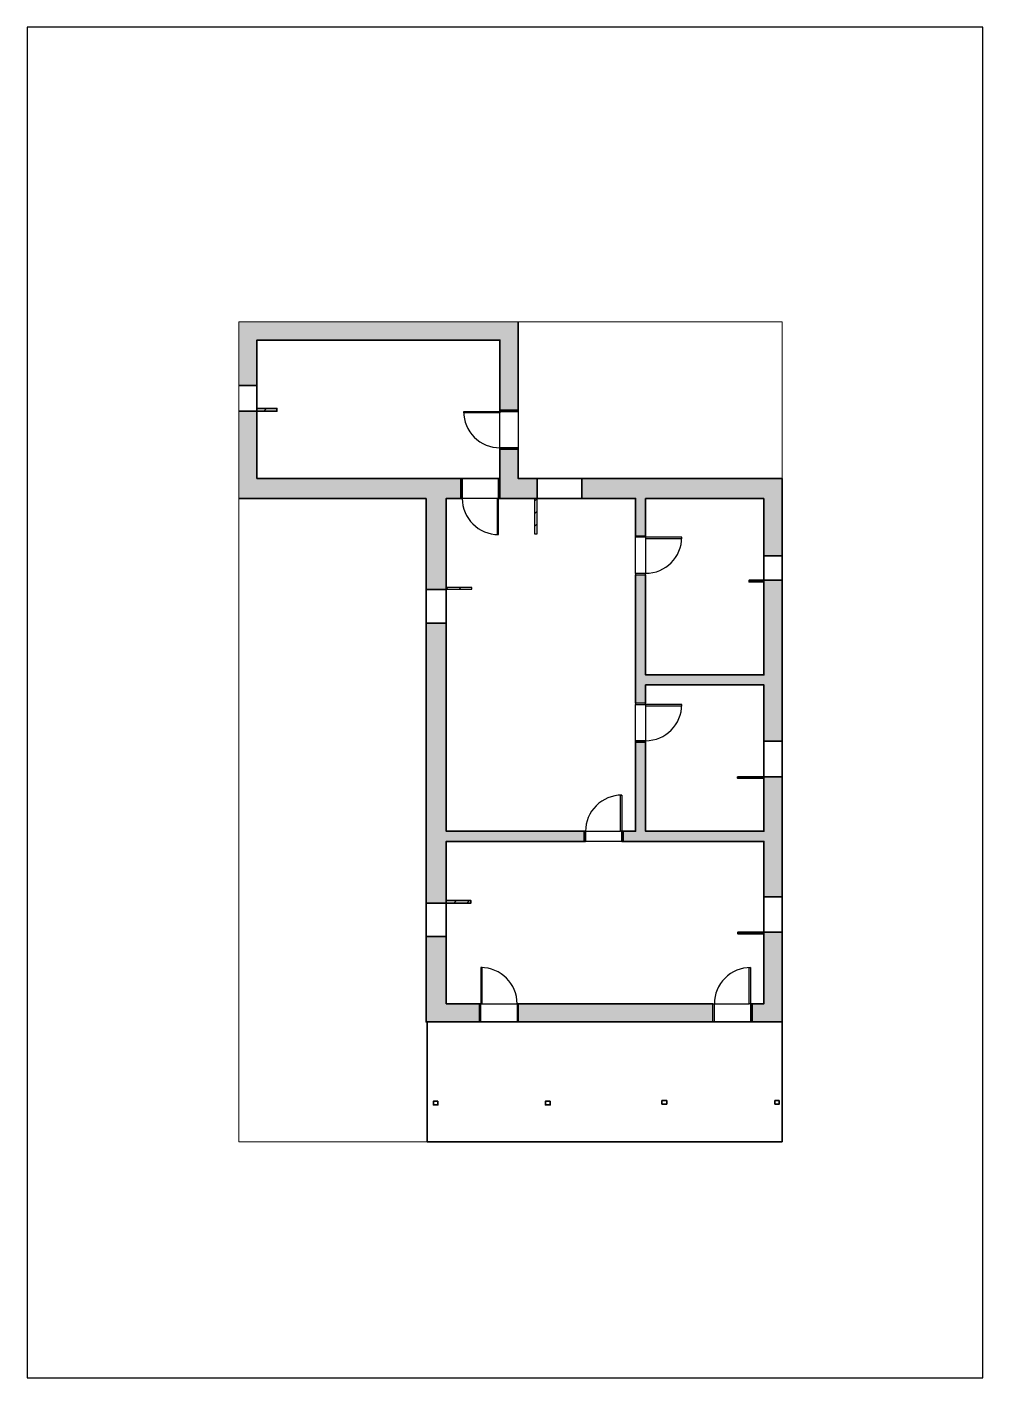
# Paper-space layout 'Layout1' of a CAD drawing. Header units: millimetres. Extents: x 64 to 274, y 59 to 356.
# The model-space entities are those that its viewports show. They can reach past a viewport. Long polylines and large blocks are cut down to what shows.
import ezdxf

# ---------------------------------------------------------------- set-up
doc = ezdxf.new("R2010")
doc.units = ezdxf.units.MM
for name, color, linetype, lineweight in [('A-ALV-___-___-EXI', 250, 'Continuous', 35), ('A-JAN-___-___-EXI', 250, 'Continuous', 25), ('A-PIL-___-___-EXI', 250, 'Continuous', 35), ('A-PIS-___-___-EXI', 250, 'Continuous', 25), ('A-POR-___-___-EXI', 250, 'Continuous', 25)]:
    doc.layers.add(name, color=color, linetype=linetype, lineweight=lineweight)

# ---------------------------------------------------------------- blocks, each defined once
blk = doc.blocks.new('SVG - A4-22486380-Não nomeada')
at = {"layer": 'A-PIS-___-___-EXI'}
for p, q in [((64.29, 356.5), (64.29, 59.5)), ((274.29, 356.5), (64.29, 356.5)), ((274.29, 59.5), (274.29, 356.5)), ((64.29, 59.5), (274.29, 59.5))]:
    blk.add_line(p, q, dxfattribs=at)

msp = doc.modelspace()

# ---------------------------------------------------------------- hatches: boundary and pattern name
at = {"layer": 'A-ALV-___-___-EXI'}
for points in [[(7670, -6055), (7670, -5655), (1930, -5655), (1930, -6055), (2330, -6055)], [(1930, -7055), (2330, -7055), (2330, -6055), (1930, -6055)], [(1930, -9095), (2330, -9095), (2330, -7619), (1930, -7619)], [(9469, -9535), (13469, -9535), (13469, -9095), (9469, -9095)], [(13469, -10795), (13869, -10795), (13869, -9095), (13469, -9095), (13469, -9535)], [(6049, -11535), (6489, -11535), (6489, -9535), (6049, -9535)], [(13869, -14875), (13869, -11335), (13469, -11335), (13469, -14875)], [(6049, -18435), (6489, -18435), (6489, -12275), (6049, -12275), (6049, -18375)], [(10869, -13635), (13469, -13635), (13469, -13415), (10869, -13415)], [(13469, -18295), (13869, -18295), (13869, -15655), (13469, -15657), (13469, -17075)], [(6489, -21045), (6489, -19165), (6049, -19165), (6049, -21045)], [(13469, -20645), (13869, -20645), (13869, -19075), (13469, -19075), (13469, -19105)]]:
    msp.add_hatch(color=11, dxfattribs=at).paths.add_polyline_path(points)
h = msp.add_hatch(color=11, dxfattribs=at)
h.paths.add_polyline_path([(8070, -9095), (8070, -8455), (7670, -8455), (7670, -9095)])
h.paths.add_polyline_path([(8070, -7595), (8070, -5655), (7670, -5655), (7670, -7595)])
h = msp.add_hatch(color=11, dxfattribs=at)
h.paths.add_polyline_path([(1930, -9535), (6809, -9535), (6809, -9095), (1930, -9095)])
h.paths.add_polyline_path([(7669, -9535), (8490, -9535), (8490, -9095), (7669, -9095)])
h = msp.add_hatch(color=11, dxfattribs=at)
h.paths.add_polyline_path([(10869, -16855), (10869, -14895), (10649, -14895), (10649, -16855)])
h.paths.add_polyline_path([(10649, -14035), (10869, -14035), (10869, -11215), (10649, -11215), (10649, -12757)])
h.paths.add_polyline_path([(10869, -10355), (10869, -9535), (10649, -9535), (10649, -10355)])
h = msp.add_hatch(color=11, dxfattribs=at)
h.paths.add_polyline_path([(13469, -17075), (13469, -16855), (10379, -16855), (10379, -17075)])
h.paths.add_polyline_path([(8560, -17075), (9519, -17075), (9519, -16855), (6489, -16855), (6489, -17075)])
h = msp.add_hatch(color=11, dxfattribs=at)
h.paths.add_polyline_path([(7219, -21045), (7219, -20645), (6489, -20645), (6489, -21045)])
h.paths.add_polyline_path([(9831, -21045), (9831, -20645), (8079, -20645), (8079, -21045), (8560, -21045)])
h = msp.add_hatch(color=11, dxfattribs=at)
h.paths.add_polyline_path([(9831, -21045), (12349, -21045), (12349, -20645), (9831, -20645), (9831, -20815)])
h.paths.add_polyline_path([(13209, -21045), (13869, -21045), (13869, -20645), (13209, -20645), (13209, -20815)])

# ---------------------------------------------------------------- linework, layer by layer
for p, q in [((1930, -9535), (1930, -7619)), ((6049, -9535), (1930, -9535)), ((6049, -11535), (6049, -9535))]:
    msp.add_line(p, q, dxfattribs=at)
at = {"layer": 'A-ALV-___-___-EXI', "color": 7, "lineweight": 35}
for p, q in [((7669, -9535), (8430, -9535)), ((10869, -10355), (10869, -9535)), ((10869, -9535), (13469, -9535)), ((13469, -9535), (13469, -10795)), ((10649, -11215), (10649, -14035)), ((13869, -14875), (13869, -11335)), ((12349, -20645), (8079, -20645)), ((8079, -21045), (12349, -21045))]:
    msp.add_line(p, q, dxfattribs=at)
for points in [[(8070, -7595), (7670, -7595), (7670, -7625), (8070, -7625), (8070, -7595), (8070, -5655), (1930, -5655), (1930, -7055), (2330, -7055), (2330, -7619), (2770, -7619), (2770, -7559), (2330, -7559), (2330, -7619)], [(9469, -9095), (9469, -9535), (9469, -9095), (8490, -9095), (8070, -9095), (8070, -8455)], [(9519, -16855), (6489, -16855), (6489, -12275), (6049, -12275), (6489, -12275), (6489, -11535), (6489, -9535), (6809, -9535)], [(6049, -19165), (6049, -18435), (6049, -12275)], [(13469, -15689), (13469, -15657), (12889, -15657), (12889, -15689), (13469, -15689), (13469, -16855), (10869, -16855), (10869, -14895)], [(13469, -15655), (13869, -15655), (13869, -18295), (13869, -19075), (13869, -18295)], [(6489, -18375), (6489, -17075), (9519, -17075)], [(13209, -21045), (13209, -20645), (13179, -20645), (13179, -21045), (13209, -21045), (13869, -21045), (6069, -21045), (6069, -23680), (13869, -23680), (13869, -21045), (13869, -19075), (13469, -19075), (12894, -19075), (12894, -19105), (13469, -19105), (13469, -20645), (13209, -20645)]]:
    msp.add_lwpolyline(points, dxfattribs=at)
at = {"layer": 'A-ALV-___-___-EXI'}
for points in [[(7670, -7595), (7670, -6055), (2330, -6055), (2330, -7055)], [(13469, -11335), (13144, -11335), (13144, -11371), (13469, -11371), (13469, -11335), (13469, -10795), (13869, -10795), (13869, -9095), (9469, -9095), (8490, -9095), (8490, -9535), (9469, -9535), (10649, -9535), (10649, -10355)], [(10869, -11215), (10869, -13415), (13469, -13415), (13469, -11371)]]:
    msp.add_lwpolyline(points, dxfattribs=at)
at = {"layer": 'A-JAN-___-___-EXI', "color": 8, "linetype": 'Continuous'}
for p, q in [((2483, -7619), (2543, -7559)), ((2766, -7619), (2770, -7615)), ((8430, -9592), (8486, -9535)), ((8430, -9874), (8490, -9814)), ((8430, -10157), (8490, -10097)), ((6493, -11529), (6528, -11494)), ((6771, -11534), (6811, -11494)), ((13156, -11371), (13192, -11335)), ((13439, -11371), (13469, -11341)), ((13081, -15689), (13113, -15657)), ((13364, -15689), (13396, -15657)), ((6657, -18435), (6717, -18375)), ((6940, -18435), (7000, -18375)), ((13058, -19105), (13088, -19075)), ((13341, -19105), (13371, -19075))]:
    msp.add_line(p, q, dxfattribs=at)
at = {"layer": 'A-JAN-___-___-EXI'}
for p, q in [((8490, -9095), (8490, -9535)), ((6049, -11535), (6489, -11535)), ((6489, -11535), (6049, -11535)), ((13469, -19075), (13869, -19075))]:
    msp.add_line(p, q, dxfattribs=at)
at = {"layer": 'A-JAN-___-___-EXI', "color": 7, "lineweight": 35}
for p, q in [((13469, -10795), (13869, -10795)), ((13869, -11335), (13869, -10795)), ((13869, -10795), (13869, -11335)), ((6049, -18435), (6489, -18435))]:
    msp.add_line(p, q, dxfattribs=at)
for points in [[(6809, -9095), (6809, -9535), (6839, -9535), (6839, -9095), (6809, -9095), (2330, -9095), (2330, -7619), (1930, -7619), (1930, -7055)], [(10869, -14035), (10869, -13635), (13469, -13635), (13469, -14875), (13869, -14875), (13469, -14875), (13469, -15655), (13869, -15655), (13869, -14875), (13869, -15655)], [(10379, -17075), (10379, -16855), (10349, -16855), (10349, -17075), (10379, -17075), (13469, -17075), (13469, -18295), (13869, -18295), (13469, -18295), (13469, -19075), (13469, -19105)]]:
    msp.add_lwpolyline(points, dxfattribs=at)
at = {"layer": 'A-JAN-___-___-EXI'}
for points in [[(8490, -10315), (8490, -9535), (8430, -9535), (8430, -10315)], [(6493, -11494), (6493, -11534), (7053, -11534), (7053, -11494)], [(13869, -11335), (13469, -11335)]]:
    msp.add_lwpolyline(points, close=True, dxfattribs=at)
at = {"layer": 'A-JAN-___-___-EXI', "color": 7, "lineweight": 35}
for points in [[(6049, -11535), (6049, -12275)], [(6049, -19165), (6049, -21045), (7219, -21045), (7219, -20645), (6489, -20645), (6489, -19165), (6049, -19165), (6049, -18435), (6489, -18435), (6489, -18375), (7029, -18375), (7029, -18435), (6489, -18435), (6489, -19165)]]:
    msp.add_lwpolyline(points, close=True, dxfattribs=at)
at = {"layer": 'A-PIL-___-___-EXI'}
for points in [[(6309, -22788), (6209, -22788), (6209, -22868), (6309, -22868)], [(8776, -22788), (8670, -22788), (8670, -22868), (8776, -22868)], [(11335, -22773), (11227, -22773), (11227, -22853), (11335, -22853)], [(13806, -22773), (13709, -22773), (13709, -22853), (13806, -22853)]]:
    msp.add_lwpolyline(points, close=True, dxfattribs=at)
at = {"layer": 'A-POR-___-___-EXI', "color": 250}
for p, q in [((7670, -7627), (7670, -7625)), ((7670, -8425), (7670, -7657)), ((8070, -7625), (8070, -8425)), ((7607, -9535), (6839, -9535)), ((7639, -9535), (7637, -9535)), ((10649, -11185), (10649, -10385)), ((10869, -10385), (10869, -10387)), ((10869, -10417), (10869, -11185)), ((10649, -14865), (10649, -14065)), ((10869, -14065), (10869, -14067)), ((10869, -14097), (10869, -14865)), ((9549, -16855), (10317, -16855)), ((10347, -16855), (10349, -16855)), ((10349, -17075), (9549, -17075)), ((7249, -20645), (7251, -20645)), ((7281, -20645), (8049, -20645)), ((12379, -20645), (13147, -20645)), ((13177, -20645), (13179, -20645)), ((13179, -21045), (12379, -21045))]:
    msp.add_line(p, q, dxfattribs=at)
at = {"layer": 'A-POR-___-___-EXI'}
msp.add_line((7219, -21045), (7249, -21045), dxfattribs=at)
for points in [[(6874, -7627), (7670, -7627), (7670, -7657), (6874, -7657), (6874, -7627, 0.414214), (7670, -8423)], [(10347, -16059), (10347, -16855), (10317, -16855), (10317, -16059), (10347, -16059, 0.414214), (9551, -16855)], [(13177, -19849), (13177, -20645), (13147, -20645), (13147, -19849), (13177, -19849, 0.414214), (12381, -20645)]]:
    msp.add_lwpolyline(points, format="xyb", dxfattribs=at)
at = {"layer": 'A-POR-___-___-EXI', "color": 7, "lineweight": 35}
for points in [[(7670, -8455), (7670, -9095), (7669, -9095)], [(10649, -14895), (10869, -14895), (10869, -14865), (10649, -14865), (10649, -14895), (10649, -16855), (10379, -16855)]]:
    msp.add_lwpolyline(points, dxfattribs=at)
for points in [[(7670, -8425), (8070, -8425), (8070, -8455), (7670, -8455)], [(7639, -9535), (7639, -9095), (7669, -9095), (7669, -9535)], [(9549, -16855), (9549, -17075), (9519, -17075), (9519, -16855)]]:
    msp.add_lwpolyline(points, close=True, dxfattribs=at)
at = {"layer": 'A-POR-___-___-EXI'}
for points in [[(6839, -9095), (7639, -9095)], [(7607, -9535), (7607, -10331), (7637, -10331), (7637, -9535)], [(10869, -10385), (10649, -10385), (10649, -10355), (10869, -10355)], [(10869, -10417), (11665, -10417), (11665, -10387), (10869, -10387)], [(10649, -11185), (10649, -11215), (10869, -11215), (10869, -11185)], [(10869, -14065), (10869, -14035), (10649, -14035), (10649, -14065)], [(10869, -14097), (11665, -14097), (11665, -14067), (10869, -14067)], [(7281, -20645), (7281, -19849), (7251, -19849), (7251, -20645)], [(12379, -20645), (12379, -21045), (12349, -21045), (12349, -20645)]]:
    msp.add_lwpolyline(points, close=True, dxfattribs=at)
msp.add_lwpolyline([(8049, -21045), (8079, -21045), (8079, -20645), (8049, -20645), (8049, -21045), (7249, -21045), (7249, -20645), (7219, -20645)], dxfattribs=at)
for centre, start, end in [((7637, -9535), 180, 270), ((10869, -10387), 270, 0), ((10869, -14067), 270, 0), ((7251, -20645), 0, 90)]:
    msp.add_arc(centre, 796, start, end, dxfattribs=at)

psp = doc.layouts.get("Layout1")

# ---------------------------------------------------------------- block references
at = {"layer": 'A-PIL-___-___-EXI'}
psp.add_blockref('SVG - A4-22486380-Não nomeada', (0, 0), dxfattribs=at)

# ---------------------------------------------------------------- viewports
at = {"layer": 'A-ALV-___-___-EXI'}
psp.add_viewport(center=(170.48, 201.55), size=(119.39, 180.247), view_center_point=(7899.69, -14667.71), view_height=18024.703, dxfattribs=at)

doc.saveas('drawing.dxf')
